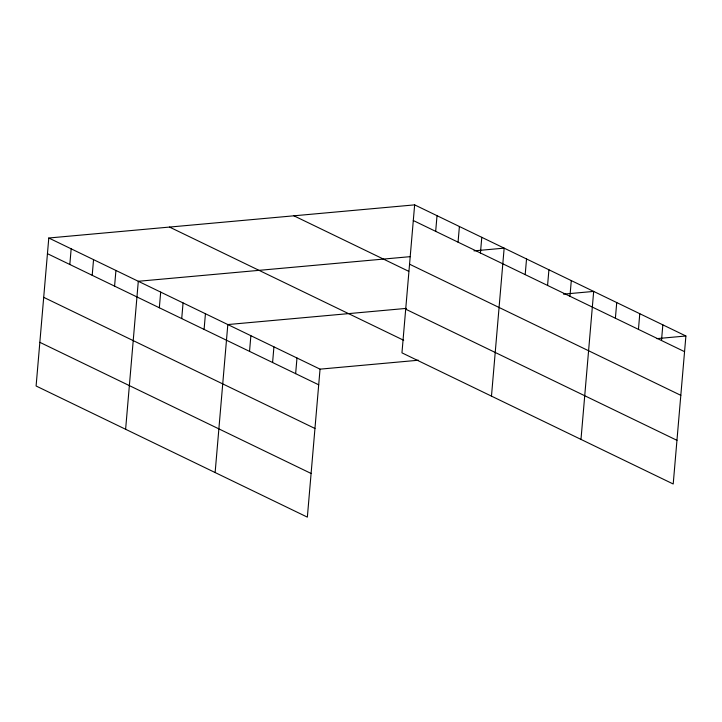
<?xml version="1.0" encoding="UTF-8"?>
<svg xmlns="http://www.w3.org/2000/svg" width="722" height="722" viewBox="0 0 722 722"><rect width="100%" height="100%" fill="white"/><g stroke="black" fill="none" stroke-linecap="round" stroke-linejoin="round"><path stroke-width="1.08" d="M48.789 238.007L36.1 385.999L307.355 517.132L320.045 369.15L48.789 238.007L414.645 204.868L685.9 336.001L673.211 483.993L401.955 352.85L414.645 204.868M69.826 264.496L71.162 248.828M92.199 275.308L93.544 259.649M114.581 286.129L115.926 270.47M125.619 429.274L138.299 281.282L410.258 256.653M159.336 307.771L160.681 292.103M181.718 318.582L183.063 302.924M204.091 329.403L205.436 313.745M215.129 472.549L227.818 324.557L406.305 308.393M249.532 351.37L250.877 335.712M272.591 362.516L273.927 346.858M295.641 373.662L296.986 358.004M435.682 231.347L437.018 215.688M458.055 242.168L459.4 226.5M480.437 252.989L481.782 237.321M491.474 396.125L504.155 248.142L473.975 250.877M525.192 274.622L526.537 258.963M547.574 285.443L548.919 269.775M569.947 296.264L571.292 280.596M580.984 439.4L593.674 291.417L563.494 294.152M615.388 318.231L616.732 302.563M638.447 329.376L639.782 313.709M661.496 340.522L662.841 324.855M320.045 369.15L418.417 360.233M656.83 338.636L685.9 336.001M413.3 220.526L684.555 351.668M409.555 264.198L680.81 395.331M293.908 215.806L408.724 271.31M405.701 309.187L676.956 440.321M169.517 227.069L403.688 340.279M47.444 253.675L318.7 384.808M43.699 297.338L314.954 428.48M39.845 342.327L311.101 473.47"/></g></svg>
